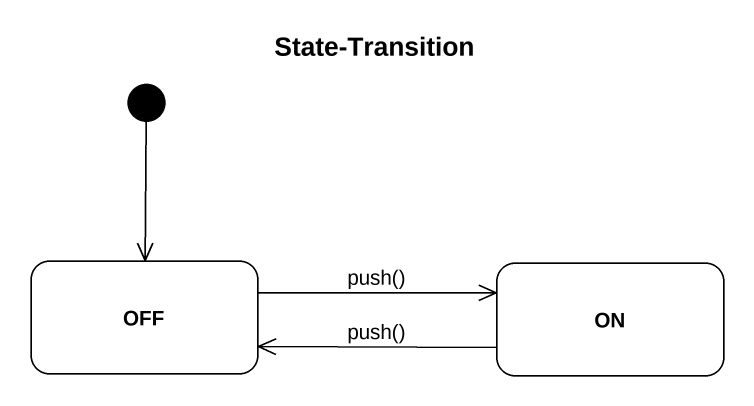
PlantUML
@startuml
title State-Transition
hide empty description
state OFF
state "ON" as ON_
[*] --> OFF
OFF -right-> ON_ : push()
ON_ -left-> OFF : push()
@enduml
